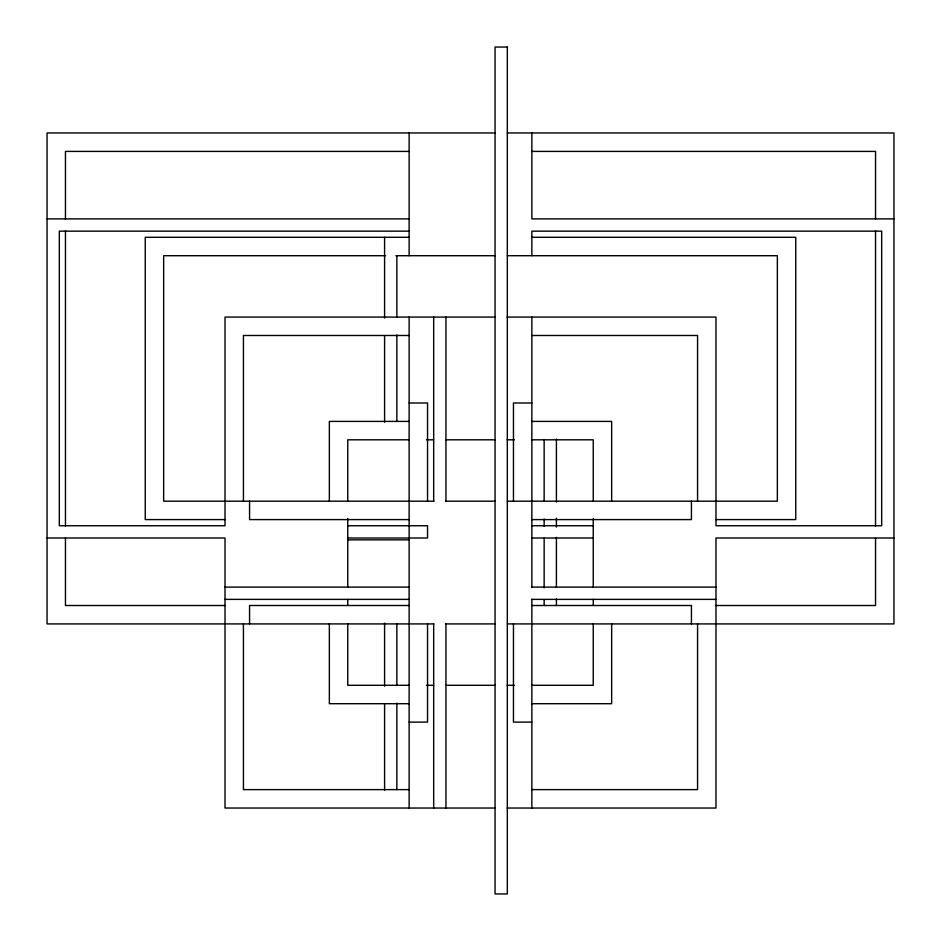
<?xml version="1.0" encoding="UTF-8"?>
<svg xmlns="http://www.w3.org/2000/svg" width="941" height="941" viewBox="0 0 941 941"><rect width="100%" height="100%" fill="white"/><g stroke="black" fill="none" stroke-linecap="round" stroke-linejoin="round"><path stroke-width="1.41" d="M495.048 132.963L47.05 132.963L47.05 623.918L433.883 623.918M507.317 132.963L893.95 132.963L893.95 623.918L507.317 623.918M409.135 151.407L65.458 151.407L65.458 219.006M531.865 151.407L875.542 151.407L875.542 219.006M47.05 218.888L409.135 218.888M893.95 218.888L531.865 218.888L531.865 132.963M409.135 231.157L59.318 231.157L59.318 525.737L225.017 525.737L225.017 317.082L495.46 317.082M409.135 237.297L145.243 237.297L145.243 519.597L225.017 519.597M531.865 237.297L795.757 237.297L795.757 519.597L715.983 519.597M385.61 255.705L163.652 255.705L163.652 501.188L433.883 501.188M395.902 255.705L495.048 255.705M507.317 255.705L777.348 255.705L777.348 501.188L507.317 501.188M507.117 317.082L715.983 317.082L715.983 525.737L881.682 525.737L881.682 231.157L531.865 231.157L531.865 255.705M409.135 335.49L243.437 335.49L243.437 501.188M531.865 335.49L697.563 335.49L697.563 501.188M409.135 402.995L427.543 402.995L427.543 501.188M531.865 402.995L513.457 402.995L513.457 501.188M409.135 421.403L329.35 421.403L329.35 501.188M531.865 421.403L611.65 421.403L611.65 501.188M409.135 439.812L347.758 439.812L347.758 501.188M426.461 439.812L433.683 439.812M445.952 439.812L495.46 439.812M507.117 439.812L514.398 439.812M531.865 439.812L593.242 439.812L593.242 501.188M445.54 501.188L495.048 501.188M409.135 519.597L249.565 519.597L249.565 501.188M531.865 519.597L691.435 519.597L691.435 501.188M347.758 525.737L427.543 525.737L427.543 538.005L347.758 538.005M531.865 525.737L593.242 525.737M47.05 538.005L225.017 538.005L225.017 808.037L495.46 808.037M531.865 538.005L593.242 538.005M893.95 538.005L715.983 538.005L715.983 808.037L507.117 808.037M347.758 539.828L409.135 539.828M225.017 587.102L409.135 587.102M531.865 587.102L715.983 587.102M225.017 599.382L409.135 599.382M531.865 599.382L715.983 599.382M225.017 605.51L65.458 605.51L65.458 537.911M409.135 605.51L249.565 605.51L249.565 623.918M531.865 605.51L691.435 605.51L691.435 623.918M715.983 605.51L875.542 605.51L875.542 537.911M445.54 623.918L495.048 623.918M409.135 685.295L347.758 685.295L347.758 623.918M426.461 685.295L433.683 685.295M445.952 685.295L495.46 685.295M507.117 685.295L514.398 685.295M531.865 685.295L593.242 685.295L593.242 623.918M409.135 703.703L329.35 703.703L329.35 623.918M531.865 703.703L611.65 703.703L611.65 623.918M409.135 722.112L427.543 722.112L427.543 623.918M531.865 722.112L513.457 722.112L513.457 623.918M409.135 789.617L243.437 789.617L243.437 623.918M531.865 789.617L697.563 789.617L697.563 623.918M875.542 230.768L875.542 526.16M593.242 518.515L593.242 587.102M593.242 599.382L593.242 605.157M556.413 439.012L556.413 502.118M556.413 518.256L556.413 527.066M556.413 537.335L556.413 587.231M556.413 598.97L556.413 604.851M544.145 439.812L544.145 501.4M544.145 518.997L544.145 526.325M544.145 538.064L544.145 587.913M544.145 599.652L544.145 605.51M531.865 317.082L531.865 587.513M531.865 599.17L531.865 808.037M445.952 317.082L445.952 501.188M445.952 623.918L445.952 808.037M433.683 317.082L433.683 501.188M433.683 623.918L433.683 808.037M409.135 132.963L409.135 255.705M409.135 317.082L409.135 808.037M396.855 255.705L396.855 317.293M396.855 334.89L396.855 421.403M396.855 623.918L396.855 685.507M396.855 703.103L396.855 789.617M384.587 237.297L384.587 318.011M384.587 335.619L384.587 422.203M384.587 623.118L384.587 686.224M384.587 703.833L384.587 790.416M347.758 518.515L347.758 587.102M347.758 599.382L347.758 605.157M65.458 230.768L65.458 526.16M507.317 47.05L495.048 47.05L495.048 893.95L507.317 893.95L507.317 47.05"/></g></svg>
